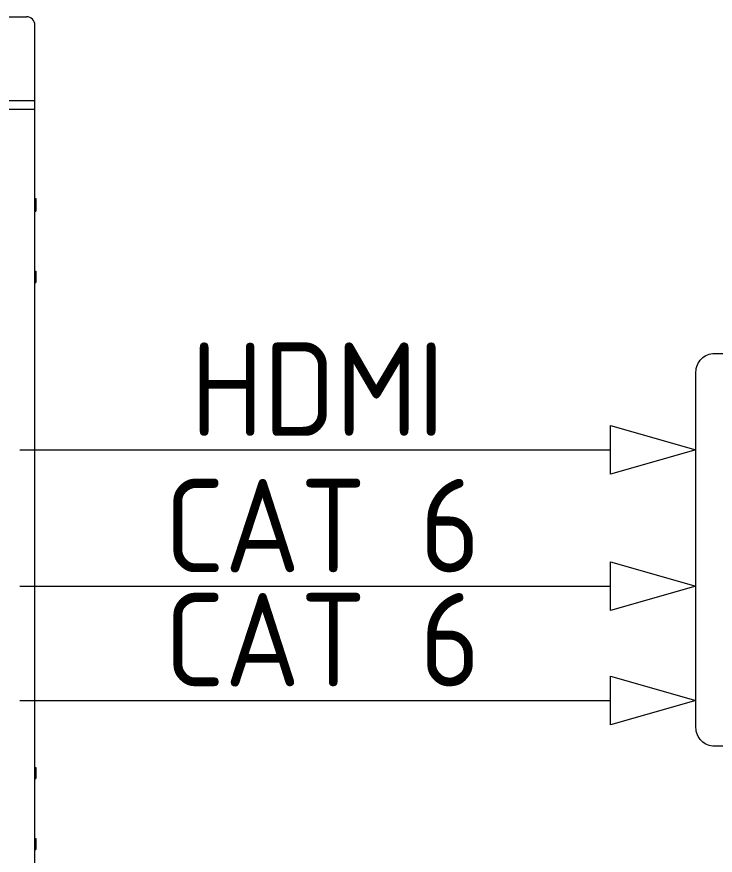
# Model space of a CAD drawing. Header units: millimetres. Extents: x 52029 to 181395, y -167683 to -9934.
# Drawn here: x 70860 to 72729, y -90268 to -88023 of the extents above; entities that cross this region are included whole.
import ezdxf
from ezdxf.enums import TextEntityAlignment as Align

# ---------------------------------------------------------------- set-up
doc = ezdxf.new("R2010")
doc.units = ezdxf.units.MM
doc.header["$LTSCALE"] = 3
doc.layers.add('FUR', color=8, linetype='Continuous', lineweight=5)
doc.styles.add('style1', font='isocp.shx', dxfattribs={"height": 1})

# ---------------------------------------------------------------- blocks, each defined once
blk = doc.blocks.new('hdmd400rx')
at = {"color": 7, "linetype": 'Continuous'}
for p, q in [((119.66, 181.74), (119.66, 0)), ((121.88, 0), (121.88, 181.74)), ((144.37, 179.53), (144.37, 2.21)), ((-142.16, 0), (142.16, 0)), ((73.18, 0), (73.18, -0.3)), ((73.29, 0), (73.29, -0.3)), ((76.24, 0), (76.24, -0.3)), ((92.34, 0), (92.34, -0.3)), ((95.29, 0), (95.29, -0.3)), ((95.71, 0), (95.71, -0.3)), ((-79.36, 0), (-62.45, 0)), ((-78.62, 0), (-78.62, -0.3)), ((-75.66, -0.3), (-78.62, -0.3)), ((-75.66, 0), (-75.66, -0.3)), ((-59.57, 0), (-59.57, -0.3)), ((-56.62, -0.3), (-59.57, -0.3)), ((-56.62, 0), (-56.62, -0.3)), ((76.24, -0.3), (73.18, -0.3)), ((95.71, -0.3), (92.34, -0.3))]:
    blk.add_line(p, q, dxfattribs=at)
blk.add_arc((142.16, 2.21), 2.21, 270, 0, dxfattribs=at)

msp = doc.modelspace()

# ---------------------------------------------------------------- linework, layer by layer
at = {"layer": 'FUR', "color": 5}
msp.add_line((70868, -89182.7), (72449.3, -89182.7), dxfattribs=at)
at = {"layer": 'FUR', "color": 3}
for p, q in [((70868, -89548.2), (72449.3, -89548.2)), ((70868, -89853.7), (72449.3, -89853.7))]:
    msp.add_line(p, q, dxfattribs=at)
at = {"layer": 'FUR', "color": 7}
msp.add_lwpolyline([(72727.8, -88924.6), (74574.2, -88924.6, -0.414214), (74624.2, -88974.6), (74624.2, -89926.7, -0.414214), (74574.2, -89976.7), (72727.8, -89976.7, -0.414214), (72677.8, -89926.7), (72677.8, -88974.6, -0.414214)], format="xyb", close=True, dxfattribs=at)
for points in [[(72449.3, -89117.6), (72677.8, -89182.7), (72449.3, -89247.7)], [(72449.3, -89483.1), (72677.8, -89548.2), (72449.3, -89613.3)], [(72449.3, -89788.6), (72677.8, -89853.7), (72449.3, -89918.8)]]:
    msp.add_lwpolyline(points, close=True, dxfattribs=at)

# ---------------------------------------------------------------- block references
at = {"layer": 'FUR', "xscale": 10, "yscale": 10, "zscale": 10, "rotation": 90}
msp.add_blockref('hdmd400rx', (70908.6, -89467), dxfattribs=at)

# ---------------------------------------------------------------- texts
at = {"layer": 'FUR', "color": 7, "style": 'style1'}
for s, p in [('HDMI', (71665.6, -89145.2)), ('CAT 6', (71678.2, -89510.7)), ('CAT 6', (71678.2, -89816.2))]:
    msp.add_text(s, height=250, dxfattribs=at).set_placement(p, align=Align.CENTER)

doc.saveas('drawing.dxf')
